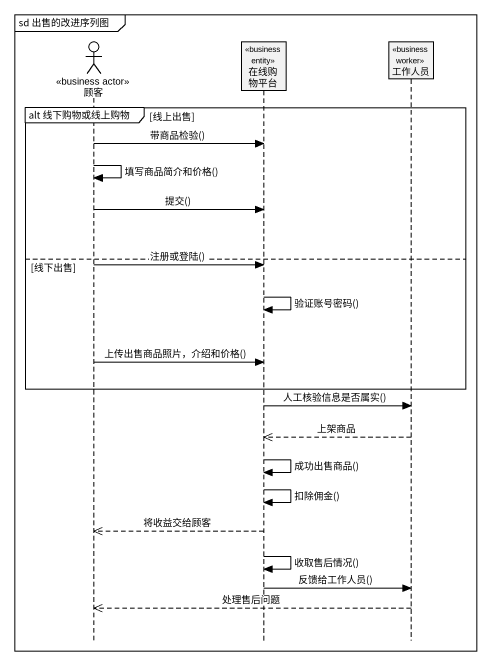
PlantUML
@startuml
mainframe sd 出售的改进序列图
hide footbox
actor 顾客 <<business actor>>
participant 在线购物平台 <<business entity>>
participant 工作人员 <<business worker>>

group alt 线下购物或线上购物 [线上出售]
  顾客 -> 在线购物平台 : 带商品检验()
  顾客 -> 顾客 : 填写商品简介和价格()
  顾客 -> 在线购物平台 : 提交()
else 线下出售
  顾客 -> 在线购物平台 : 注册或登陆()
  在线购物平台 -> 在线购物平台 : 验证账号密码()
  顾客 -> 在线购物平台 : 上传出售商品照片，介绍和价格()
end
在线购物平台 -> 工作人员 : 人工核验信息是否属实()
工作人员 -->> 在线购物平台 : 上架商品
在线购物平台 -> 在线购物平台 : 成功出售商品()
在线购物平台 -> 在线购物平台 : 扣除佣金()
在线购物平台 -->> 顾客 : 将收益交给顾客
在线购物平台 -> 在线购物平台 : 收取售后情况()
在线购物平台 -> 工作人员 : 反馈给工作人员()
工作人员 -->> 顾客 : 处理售后问题
@enduml
